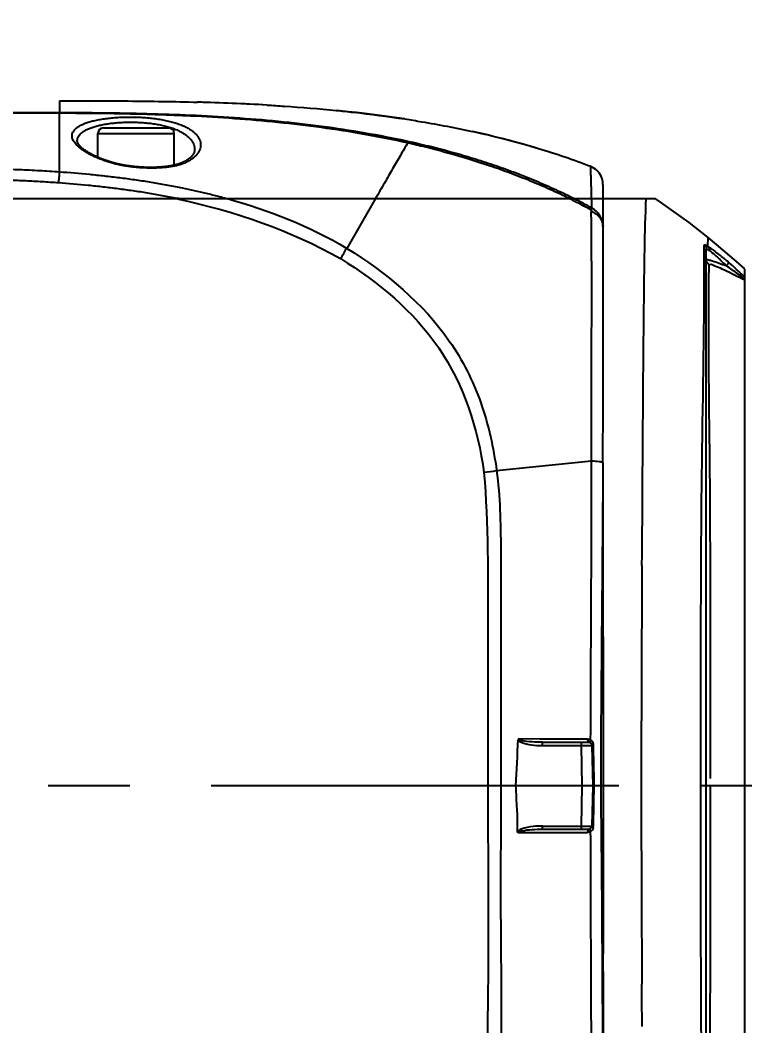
# Model space of a CAD drawing. Header units: millimetres. Extents: x 5828 to 6704, y 123 to 421.
# Drawn here: x 6536.97 to 6540.303, y 213.238 to 217.863 of the extents above; entities that cross this region are included whole.
import ezdxf

# ---------------------------------------------------------------- set-up
doc = ezdxf.new("R2010")
doc.units = ezdxf.units.MM
doc.linetypes.add('CENTER', pattern=[0.6, 0.375, -0.075, 0.075, -0.075])
for name, color, linetype in [('中心线', 7, 'Continuous'), ('外形图', 7, 'Continuous'), ('尺寸标注', 7, 'Continuous'), ('运动范围', 7, 'Continuous')]:
    doc.layers.add(name, color=color, linetype=linetype)
doc.styles.add('微软雅黑', font='msyh.ttc', dxfattribs={"height": 1.5})
doc.dimstyles.new('尺寸标注_1_20比例', dxfattribs={"dimtxt": 1.5, "dimasz": 1.25, "dimexe": 0.5, "dimexo": 0.4, "dimgap": 0.5, "dimtad": 1, "dimdec": 1, "dimlfac": 20, "dimdsep": 46, "dimtxsty": '微软雅黑', "dimcen": 0.09, "dimadec": 0, "dimazin": 0, "dimtp": 0.01, "dimtm": 0.01, "dimtfac": 1, "dimtdec": 1, "dimtofl": 0, "dimtmove": 0, "dimatfit": 3, "dimfxl": 1, "dimtolj": 1, "dimarcsym": 0})

# ---------------------------------------------------------------- blocks, each defined once
blk = doc.blocks.new('*D1145')
at = {"layer": 'Defpoints', "color": 0}
for p in [(6564.9775, 227.1499), (6618.6004, 224.7716), (6488.2514, 214.3423), (6559.4529, 214.3423), (6635.7237, 214.3423)]:
    blk.add_point(p, dxfattribs=at)
at = {"layer": '尺寸标注', "color": 0, "lineweight": -2}
blk.add_arc((6559.4529, 214.3423), 13.9483, 15.13637, 174.86363, dxfattribs=at)
at = {"layer": '尺寸标注', "color": 0}
for points in [[(6572.7139, 217.9391), (6573.1206, 218.0298), (6573.1893, 216.7644)], [(6545.3524, 215.6004), (6545.7687, 215.5817), (6545.5045, 214.3423)]]:
    blk.add_solid(points, dxfattribs=at)
at = {"layer": '尺寸标注', "color": 0, "insert": (6557.2583, 229.4032), "char_height": 1.5, "attachment_point": 5, "rotation": 8.2904, "style": '微软雅黑'}
blk.add_mtext('\\A1;{\\fAlibaba PuHuiTi 3.0 55 Regular|b0|i0|c134|p18;-\\A1;170%%d}', dxfattribs=at)
blk = doc.blocks.new('*D1146')
at = {"layer": 'Defpoints', "color": 0}
for p in [(6488.2514, 214.3423), (6559.4529, 214.3423), (6635.7237, 214.3423), (6618.6004, 203.913), (6564.9841, 201.5194)]:
    blk.add_point(p, dxfattribs=at)
at = {"layer": '尺寸标注', "color": 0, "lineweight": -2}
blk.add_arc((6559.4529, 214.3423), 13.965, 185.13022, 344.86978, dxfattribs=at)
at = {"layer": '尺寸标注', "color": 0}
for points in [[(6545.7519, 213.1029), (6545.3356, 213.0842), (6545.4878, 214.3423)], [(6573.1371, 210.6519), (6572.7305, 210.7426), (6573.2057, 211.9173)]]:
    blk.add_solid(points, dxfattribs=at)
at = {"layer": '尺寸标注', "color": 0, "insert": (6555.4094, 202.3101), "char_height": 1.5, "attachment_point": 5, "rotation": 341.4248, "style": '微软雅黑'}
blk.add_mtext('\\A1;{\\fAlibaba PuHuiTi 3.0 55 Regular|b0|i0|c134|p18;+\\A1;170%%d}', dxfattribs=at)

msp = doc.modelspace()

# ---------------------------------------------------------------- linework, layer by layer
at = {"layer": '中心线', "linetype": 'CENTER', "ltscale": 5}
msp.add_line((6635.7237, 214.3423), (6488.2514, 214.3423), dxfattribs=at)
at = {"layer": '外形图', "linetype": 'ByBlock'}
for p, q in [((6537.1504, 217.4923), (6537.1503, 217.4366)), ((6537.1504, 217.4347), (6537.1503, 217.4366)), ((6537.1504, 217.1658), (6537.1504, 217.4347)), ((6538.6239, 217.4248), (6538.5887, 217.4293)), ((6538.6584, 217.4201), (6538.6239, 217.4248)), ((6538.6922, 217.4153), (6538.6584, 217.4201)), ((6538.7255, 217.4104), (6538.6922, 217.4153)), ((6538.7386, 217.4085), (6538.7255, 217.4104)), ((6537.3279, 217.2319), (6537.3279, 217.3423)), ((6537.3279, 217.3423), (6537.6779, 217.3423)), ((6537.3529, 217.3673), (6537.6529, 217.3673)), ((6537.6779, 217.1957), (6537.6779, 217.3423)), ((6539.3537, 217.2716), (6539.3431, 217.2748)), ((6539.6504, 216.0059), (6539.6504, 217.1072)), ((6525.2438, 217.0423), (6539.8901, 217.0423)), ((6537.6902, 217.0423), (6537.6994, 217.0403)), ((6538.6039, 217.0422), (6538.4719, 216.8136)), ((6539.5163, 217.0423), (6539.5163, 217.0423)), ((6539.599, 216.9991), (6539.5981, 216.997)), ((6540.1329, 216.8229), (6540.1335, 216.863)), ((6540.1727, 216.8308), (6540.1335, 216.863)), ((6540.1162, 216.813), (6540.1161, 216.8289)), ((6540.1162, 216.7161), (6540.1162, 216.813)), ((6540.1254, 211.8749), (6540.1254, 216.8096)), ((6540.2647, 216.7524), (6540.1727, 216.8308)), ((6540.2157, 216.7593), (6540.2256, 216.7509)), ((6540.2256, 216.7509), (6540.2324, 216.7452)), ((6540.3029, 216.7189), (6540.2647, 216.7524)), ((6540.1161, 216.6764), (6540.1162, 216.7161)), ((6540.1378, 216.664), (6540.1389, 216.7386)), ((6540.3029, 211.9674), (6540.3029, 216.7178)), ((6539.8378, 216.4499), (6539.8385, 216.5127)), ((6539.8385, 216.5127), (6539.8386, 216.5232)), ((6539.8386, 216.5232), (6539.8388, 216.5416)), ((6539.8371, 216.3731), (6539.8378, 216.4499)), ((6539.8366, 216.3147), (6539.8371, 216.3731)), ((6539.8362, 216.2718), (6539.8363, 216.2876)), ((6539.8363, 216.2876), (6539.8364, 216.2937)), ((6539.8364, 216.2937), (6539.8366, 216.3147)), ((6539.8357, 216.2173), (6539.8362, 216.2718)), ((6539.8349, 216.1186), (6539.8355, 216.1976)), ((6539.8355, 216.1976), (6539.8357, 216.2173)), ((6539.8345, 216.0661), (6539.8349, 216.1186)), ((6539.8338, 215.9859), (6539.8345, 216.0661)), ((6539.8331, 215.8836), (6539.8337, 215.9657)), ((6539.8337, 215.973), (6539.8338, 215.9859)), ((6539.8337, 215.9657), (6539.8337, 215.973)), ((6539.8322, 215.7586), (6539.8329, 215.8637)), ((6539.8329, 215.8637), (6539.8331, 215.8836)), ((6539.1611, 215.7916), (6539.5976, 215.8368)), ((6539.6498, 215.827), (6539.6504, 214.2299)), ((6539.8314, 215.6532), (6539.8322, 215.7586)), ((6539.8313, 215.6302), (6539.8314, 215.6532)), ((6539.8301, 215.4433), (6539.8313, 215.6302)), ((6539.8297, 215.3558), (6539.8299, 215.4077)), ((6539.8299, 215.4077), (6539.83, 215.4248)), ((6539.83, 215.4248), (6539.8301, 215.4433)), ((6539.827, 214.6005), (6539.8271, 214.6404)), ((6539.3595, 214.5571), (6539.2598, 214.5572)), ((6539.2772, 214.5497), (6539.274, 214.5423)), ((6539.4656, 214.557), (6539.3595, 214.5571)), ((6539.3714, 214.5276), (6539.3714, 214.5423)), ((6539.3714, 214.5276), (6539.5496, 214.5276)), ((6539.3719, 214.5423), (6539.5846, 214.5423)), ((6539.5498, 214.5569), (6539.4656, 214.557)), ((6539.5496, 214.5423), (6539.5496, 214.5276)), ((6539.5496, 214.5276), (6539.5529, 214.3423)), ((6539.5794, 214.5569), (6539.5498, 214.5569)), ((6539.5794, 214.5569), (6539.5868, 214.556)), ((6539.5868, 214.556), (6539.5936, 214.5533)), ((6539.5907, 214.5428), (6539.5917, 214.5405)), ((6539.5944, 214.5276), (6539.598, 214.5276)), ((6539.5996, 214.5276), (6539.6029, 214.3423)), ((6539.6085, 214.4281), (6539.607, 214.5275)), ((6540.1448, 214.375), (6540.1446, 214.4474)), ((6539.6092, 214.3834), (6539.6085, 214.4281)), ((6539.6098, 214.3422), (6539.6092, 214.3834)), ((6539.5529, 214.3423), (6539.5496, 214.157)), ((6539.6029, 214.3423), (6539.5996, 214.157)), ((6539.6086, 214.2587), (6539.6098, 214.3422)), ((6539.607, 214.1571), (6539.6086, 214.2587)), ((6539.6504, 214.2299), (6539.6507, 213.5712)), ((6539.3714, 214.1423), (6539.3714, 214.157)), ((6539.3714, 214.157), (6539.5496, 214.157)), ((6539.5496, 214.157), (6539.5496, 214.1423)), ((6539.5947, 214.1569), (6539.5981, 214.157)), ((6539.2598, 214.1274), (6539.3711, 214.1275)), ((6539.2772, 214.1349), (6539.274, 214.1423)), ((6539.3711, 214.1423), (6539.5846, 214.1423)), ((6539.3711, 214.1275), (6539.4796, 214.1276)), ((6539.4796, 214.1276), (6539.5498, 214.1277)), ((6539.5498, 214.1277), (6539.5794, 214.1277)), ((6539.5865, 214.1285), (6539.5794, 214.1277)), ((6539.5936, 214.1313), (6539.5865, 214.1285)), ((6539.5907, 214.1418), (6539.5918, 214.1441)), ((6539.8271, 214.0441), (6539.827, 214.0841)), ((6539.8297, 213.3288), (6539.8291, 213.4304)), ((6539.8299, 213.2767), (6539.8297, 213.3288)), ((6539.83, 213.2598), (6539.8299, 213.2767)), ((6539.8301, 213.2414), (6539.83, 213.2598)), ((6539.8302, 213.2344), (6539.8301, 213.2414))]:
    msp.add_line(p, q, dxfattribs=at)
for points in [[(6538.1052, 217.4725), (6538.0597, 217.475), (6538.013, 217.4773), (6537.965, 217.4795), (6537.9157, 217.4815), (6537.8649, 217.4834), (6537.8123, 217.485), (6537.7859, 217.4858)], [(6538.5887, 217.4293), (6538.5528, 217.4337), (6538.5162, 217.438), (6538.4787, 217.4421), (6538.4404, 217.4461), (6538.4233, 217.4478)], [(6539.0851, 217.3428), (6539.0575, 217.349), (6539.0492, 217.3509)], [(6539.3431, 217.2748), (6539.3186, 217.2821), (6539.2939, 217.2892), (6539.2689, 217.2963), (6539.2436, 217.3032), (6539.218, 217.3101), (6539.192, 217.3168), (6539.1658, 217.3235), (6539.1392, 217.33), (6539.1123, 217.3365), (6539.0851, 217.3428)], [(6537.4032, 217.2057), (6537.4, 217.2066), (6537.3967, 217.2075), (6537.3935, 217.2084), (6537.3903, 217.2094), (6537.3871, 217.2104), (6537.3839, 217.2113), (6537.3807, 217.2123), (6537.3775, 217.2133), (6537.3744, 217.2143), (6537.3713, 217.2154), (6537.3682, 217.2164), (6537.3651, 217.2175), (6537.362, 217.2185), (6537.359, 217.2196), (6537.356, 217.2207), (6537.353, 217.2218), (6537.35, 217.2229), (6537.347, 217.224), (6537.3441, 217.2252), (6537.3412, 217.2263), (6537.3383, 217.2275), (6537.3355, 217.2286), (6537.3327, 217.2298), (6537.3299, 217.231), (6537.3271, 217.2322), (6537.3244, 217.2334), (6537.3217, 217.2346), (6537.3191, 217.2358), (6537.3164, 217.237), (6537.3138, 217.2382), (6537.3113, 217.2395), (6537.3087, 217.2407), (6537.3062, 217.2419), (6537.3038, 217.2432), (6537.3013, 217.2444), (6537.299, 217.2457), (6537.2966, 217.2469), (6537.2943, 217.2482), (6537.292, 217.2495), (6537.2898, 217.2507), (6537.2876, 217.252), (6537.2855, 217.2532), (6537.2834, 217.2545), (6537.2813, 217.2558), (6537.2793, 217.257), (6537.2773, 217.2583), (6537.2754, 217.2595), (6537.2735, 217.2608), (6537.2716, 217.262), (6537.2698, 217.2633), (6537.268, 217.2645), (6537.2663, 217.2658), (6537.2646, 217.267), (6537.263, 217.2682), (6537.2614, 217.2694), (6537.2599, 217.2706), (6537.2584, 217.2718), (6537.257, 217.273), (6537.2556, 217.2742), (6537.2542, 217.2754), (6537.2529, 217.2765), (6537.2516, 217.2777), (6537.2504, 217.2788), (6537.2493, 217.2799), (6537.2481, 217.2811), (6537.247, 217.2822), (6537.246, 217.2832), (6537.245, 217.2843), (6537.2441, 217.2854), (6537.2432, 217.2864), (6537.2423, 217.2874), (6537.2415, 217.2884), (6537.2407, 217.2894), (6537.24, 217.2904), (6537.2393, 217.2914), (6537.2386, 217.2923), (6537.238, 217.2932), (6537.2374, 217.2941), (6537.2369, 217.295), (6537.2364, 217.2959), (6537.2359, 217.2967), (6537.2355, 217.2976), (6537.235, 217.2984), (6537.2347, 217.2992), (6537.2343, 217.2999), (6537.234, 217.3007), (6537.2338, 217.3015), (6537.2335, 217.3022), (6537.2333, 217.3029), (6537.2331, 217.3036), (6537.233, 217.3043), (6537.2329, 217.305), (6537.2328, 217.3057), (6537.2327, 217.3064), (6537.2327, 217.307)], [(6537.7723, 217.2669), (6537.7723, 217.2654), (6537.7722, 217.264), (6537.772, 217.2626), (6537.7718, 217.2613), (6537.7715, 217.2599), (6537.7712, 217.2586), (6537.7708, 217.2573), (6537.7704, 217.256), (6537.7699, 217.2548), (6537.7694, 217.2535), (6537.7689, 217.2523), (6537.7683, 217.2511), (6537.7677, 217.2499), (6537.767, 217.2487), (6537.7663, 217.2475), (6537.7656, 217.2463), (6537.7648, 217.2451), (6537.764, 217.2439), (6537.7631, 217.2427), (6537.7623, 217.2416), (6537.7613, 217.2404), (6537.7604, 217.2392), (6537.7594, 217.2381), (6537.7583, 217.2369), (6537.7573, 217.2358), (6537.7561, 217.2346), (6537.755, 217.2335), (6537.7538, 217.2323), (6537.7526, 217.2312), (6537.7513, 217.2301), (6537.75, 217.2289), (6537.7486, 217.2278), (6537.7472, 217.2267), (6537.7458, 217.2256), (6537.7444, 217.2245), (6537.7429, 217.2234), (6537.7413, 217.2224), (6537.7398, 217.2213), (6537.7382, 217.2202), (6537.7365, 217.2192), (6537.7349, 217.2181), (6537.7332, 217.2171), (6537.7314, 217.2161), (6537.7297, 217.2151), (6537.7279, 217.2141), (6537.726, 217.2131), (6537.7241, 217.2121), (6537.7222, 217.2112), (6537.7203, 217.2102), (6537.7183, 217.2093), (6537.7163, 217.2083), (6537.7143, 217.2074), (6537.7122, 217.2065), (6537.7101, 217.2056), (6537.708, 217.2048)], [(6537.708, 217.2048), (6537.7068, 217.2043), (6537.7054, 217.2038), (6537.704, 217.2032), (6537.7026, 217.2027), (6537.7011, 217.2022), (6537.6996, 217.2017), (6537.6979, 217.2011), (6537.6963, 217.2006), (6537.6946, 217.2001), (6537.6928, 217.1995), (6537.6909, 217.199), (6537.689, 217.1985), (6537.6871, 217.198), (6537.6851, 217.1974), (6537.6831, 217.1969), (6537.681, 217.1964), (6537.6788, 217.1959), (6537.6766, 217.1954), (6537.6743, 217.1949), (6537.672, 217.1944), (6537.6696, 217.194), (6537.6672, 217.1935), (6537.6646, 217.193), (6537.6621, 217.1926), (6537.6594, 217.1921), (6537.6568, 217.1917), (6537.6541, 217.1913), (6537.6513, 217.1909), (6537.6485, 217.1905), (6537.6456, 217.1901), (6537.6426, 217.1897), (6537.6396, 217.1893), (6537.6365, 217.189), (6537.6334, 217.1886), (6537.6302, 217.1883), (6537.627, 217.188), (6537.6237, 217.1877), (6537.6204, 217.1875), (6537.617, 217.1872), (6537.6136, 217.187), (6537.6101, 217.1868), (6537.6066, 217.1865), (6537.603, 217.1864), (6537.5994, 217.1862), (6537.5957, 217.186), (6537.5921, 217.1859), (6537.5884, 217.1858), (6537.5846, 217.1857), (6537.5809, 217.1856), (6537.5771, 217.1856), (6537.5733, 217.1856), (6537.5695, 217.1856), (6537.5656, 217.1856), (6537.5618, 217.1856), (6537.5579, 217.1857), (6537.5541, 217.1857), (6537.5502, 217.1858), (6537.5464, 217.1859), (6537.5425, 217.1861), (6537.5387, 217.1862), (6537.5349, 217.1864), (6537.5311, 217.1866), (6537.5273, 217.1868), (6537.5235, 217.187), (6537.5198, 217.1872), (6537.516, 217.1875), (6537.5123, 217.1878), (6537.5087, 217.1881), (6537.505, 217.1884), (6537.5014, 217.1887), (6537.4978, 217.1891), (6537.4943, 217.1894), (6537.4907, 217.1898), (6537.4873, 217.1902), (6537.4838, 217.1906), (6537.4804, 217.191), (6537.477, 217.1914), (6537.4737, 217.1918), (6537.4704, 217.1923), (6537.4671, 217.1927), (6537.4639, 217.1932), (6537.4607, 217.1937), (6537.4575, 217.1942), (6537.4544, 217.1947), (6537.4513, 217.1952), (6537.4483, 217.1957), (6537.4453, 217.1963), (6537.4423, 217.1968), (6537.4394, 217.1974), (6537.4366, 217.1979), (6537.4337, 217.1985), (6537.431, 217.1991), (6537.4282, 217.1996), (6537.4255, 217.2002), (6537.4228, 217.2008), (6537.4202, 217.2014), (6537.4176, 217.202), (6537.4151, 217.2026), (6537.4126, 217.2032), (6537.4102, 217.2039), (6537.4078, 217.2045), (6537.4055, 217.2051), (6537.4032, 217.2057)], [(6539.602, 217.1859), (6539.6006, 217.1866), (6539.5992, 217.1872), (6539.5979, 217.1879), (6539.5965, 217.1885), (6539.5951, 217.1891), (6539.5937, 217.1896)], [(6539.6491, 217.1223), (6539.6488, 217.1238), (6539.6485, 217.1253), (6539.6482, 217.1268), (6539.6478, 217.1283), (6539.6474, 217.1297), (6539.647, 217.1312), (6539.6466, 217.1327), (6539.6462, 217.1341), (6539.6457, 217.1356), (6539.6452, 217.137), (6539.6447, 217.1384), (6539.6441, 217.1398), (6539.6435, 217.1412), (6539.6429, 217.1426), (6539.6423, 217.144), (6539.6417, 217.1454), (6539.641, 217.1468), (6539.6403, 217.1481), (6539.6396, 217.1495), (6539.6388, 217.1508), (6539.6381, 217.1521), (6539.6373, 217.1534), (6539.6365, 217.1547), (6539.6357, 217.156), (6539.6348, 217.1572), (6539.6339, 217.1585), (6539.633, 217.1597), (6539.6321, 217.1609), (6539.6312, 217.1621), (6539.6302, 217.1633), (6539.6293, 217.1644), (6539.6283, 217.1656), (6539.6273, 217.1667), (6539.6262, 217.1678), (6539.6252, 217.1689), (6539.6241, 217.17), (6539.623, 217.1711), (6539.6219, 217.1721), (6539.6208, 217.1731), (6539.6196, 217.1741), (6539.6185, 217.1751), (6539.6173, 217.1761), (6539.6161, 217.177), (6539.6149, 217.1779), (6539.6136, 217.1788), (6539.6124, 217.1797), (6539.6112, 217.1806), (6539.6099, 217.1814), (6539.6086, 217.1822), (6539.6073, 217.183), (6539.606, 217.1838), (6539.6047, 217.1845), (6539.6033, 217.1852), (6539.602, 217.1859)], [(6539.6503, 217.1087), (6539.6503, 217.1102), (6539.6502, 217.1118), (6539.6501, 217.1133), (6539.65, 217.1148), (6539.6499, 217.1163), (6539.6497, 217.1178), (6539.6495, 217.1193), (6539.6493, 217.1208), (6539.6491, 217.1223)], [(6539.6504, 217.1072), (6539.6503, 217.1087), (6539.6503, 217.1102), (6539.6502, 217.1118), (6539.6501, 217.1133), (6539.65, 217.1148), (6539.6499, 217.1163), (6539.6497, 217.1178), (6539.6495, 217.1193), (6539.6493, 217.1208), (6539.6491, 217.1223)], [(6540.1335, 216.863), (6540.046, 216.9319), (6539.9149, 217.026), (6539.8901, 217.0423)], [(6539.5964, 216.9832), (6539.5991, 216.9831), (6539.5995, 216.9856), (6539.5948, 216.9904)], [(6539.2597, 214.5539), (6539.2604, 214.55), (6539.2672, 214.5459), (6539.2741, 214.5423)], [(6539.2772, 214.5497), (6539.2706, 214.5514), (6539.2645, 214.5536), (6539.2606, 214.5572)], [(6539.5936, 214.5533), (6539.5914, 214.5474), (6539.5907, 214.5428)], [(6539.2741, 214.1423), (6539.2676, 214.1391), (6539.2615, 214.1349), (6539.2601, 214.1311)], [(6539.2602, 214.1273), (6539.2651, 214.1312), (6539.2709, 214.1333), (6539.2772, 214.1349)], [(6539.5936, 214.1313), (6539.5914, 214.1372), (6539.5907, 214.1418)]]:
    msp.add_lwpolyline(points, dxfattribs=at)
for centre, radius, start, end in [((6537.4877, 206.5006), 10.9893, 86.77883, 88.44518), ((6537.3529, 217.3423), 0.025, 90, 180), ((6537.6529, 217.3423), 0.025, 0, 90), ((6538.1798, 213.3852), 4.0599, 73.1922, 77.6343), ((6538.3247, 213.87), 3.5539, 69.0797, 73.169), ((6539.5621, 217.1072), 0.0882, 0, 69.0441), ((6528.1915, 216.7956), 11.4093, 1.23911, 1.43434), ((6537.0116, 213.6783), 3.4337, 78.4364, 78.6015), ((6538.3624, 214.7593), 2.5489, 63.1859, 63.5967), ((6538.2904, 214.5941), 2.738, 63.4002, 63.7865), ((6538.3644, 214.7633), 2.5444, 62.7326, 63.1859), ((6538.3184, 214.6509), 2.6746, 62.3756, 63.3915), ((6538.3767, 214.7874), 2.5173, 61.0598, 62.7301), ((6538.3358, 214.6844), 2.6369, 61.3789, 62.3753), ((6519.627, 216.8775), 19.972, 0.3493, 0.47237), ((6531.1191, 221.199), 8.5613, 328.81964, 329.18688), ((6539.4846, 215.9067), 1.1229, 51.4307, 52.7579), ((6539.2163, 215.5692), 1.5541, 50.4442, 51.4527), ((6539.0255, 215.5255), 1.6972, 45.335, 46.1281), ((6539.031, 215.344), 1.8457, 50.0694, 50.4632), ((6539.2176, 215.5632), 1.5578, 47.9484, 49.3546), ((6539.6125, 215.1935), 1.6542, 68.5073, 68.942), ((6539.3314, 215.4205), 1.5839, 54.807, 55.9385), ((6539.2073, 215.2425), 1.8009, 52.6995, 54.8417), ((6539.2322, 215.5791), 1.5362, 47.5962, 47.9529), ((6539.3873, 215.7473), 1.3074, 45.8767, 47.6472), ((6539.6103, 215.4111), 1.4341, 61.3862, 61.762), ((6539.654, 215.4912), 1.3428, 61.1065, 61.3853), ((6539.6066, 215.9746), 0.9916, 45.4027, 45.8291), ((6539.3742, 215.4622), 1.525, 52.4855, 52.686), ((6503.7626, 216.0193), 35.8878, 359.69532, 0.01247), ((6537.6901, 226.4583), 10.7678, 277.53734, 277.85183), ((6733.2521, 214.2951), 193.4254, 179.685801, 179.897704), ((6531.5515, 214.8126), 7.7125, 356.50433, 358.0784), ((6539.5846, 214.5273), 0.015, 1, 90), ((6550.5008, 214.4526), 10.8607, 179.60493, 180.58512), ((6510.3657, 214.3551), 29.7792, 359.83033, 359.97542), ((6539.371, 213.7732), 0.3839, 89.9401, 96.2369), ((6539.5846, 214.1573), 0.015, 270, 359), ((6730.7802, 214.3827), 190.9535, 180.101587, 180.285725), ((6526.9602, 213.3191), 12.693, 358.75037, 1.13802)]:
    msp.add_arc(centre, radius, start, end, dxfattribs=at)
for points, knots in [([(6537.1504, 217.4923), (6537.2559, 217.4923), (6537.4678, 217.492), (6537.6797, 217.4887), (6537.7859, 217.4858)], [0, 0, 0, 0, 0.498304, 1, 1, 1, 1]), ([(6537.1504, 217.4347), (6536.9799, 217.4349), (6536.7243, 217.435), (6536.3835, 217.4351), (6536.1279, 217.4351), (6535.8722, 217.4352), (6535.5314, 217.4353), (6535.1054, 217.4356), (6534.5942, 217.4359), (6534.083, 217.4364), (6533.5718, 217.4369), (6532.8903, 217.4376), (6532.0385, 217.4388), (6531.0164, 217.4404), (6529.9945, 217.4423), (6529.3133, 217.4438), (6528.9727, 217.4446)], [0, 0, 0, 0, 0.062519, 0.093778, 0.125037, 0.156296, 0.187555, 0.250071, 0.312585, 0.375097, 0.437606, 0.500113, 0.625114, 0.750099, 0.875062, 1, 1, 1, 1]), ([(6537.1503, 217.4366), (6536.9801, 217.4367), (6536.6396, 217.4367), (6536.1289, 217.4368), (6535.6181, 217.437), (6535.1074, 217.4373), (6534.5967, 217.4377), (6533.9158, 217.4384), (6533.0648, 217.4394), (6532.0436, 217.441), (6530.6824, 217.4434), (6529.6616, 217.4457), (6528.9811, 217.4474)], [0, 0, 0, 0, 0.06252, 0.125039, 0.187557, 0.250074, 0.312589, 0.375101, 0.500117, 0.625119, 0.750102, 1, 1, 1, 1]), ([(6538.7528, 217.3051), (6538.6872, 217.3195), (6538.5554, 217.3451), (6538.3563, 217.3752), (6538.1561, 217.398), (6537.9554, 217.4144), (6537.7543, 217.4257), (6537.5531, 217.4325), (6537.3517, 217.436), (6537.2175, 217.4366), (6537.1503, 217.4366)], [0, 0, 0, 0, 0.124992, 0.249987, 0.374985, 0.499985, 0.624987, 0.749991, 0.874996, 1, 1, 1, 1]), ([(6538.1052, 217.4725), (6538.1318, 217.4709), (6538.2379, 217.4643), (6538.344, 217.4557), (6538.4233, 217.4478)], [0, 0, 0, 0, 0.250287, 1, 1, 1, 1]), ([(6538.4233, 217.4478), (6538.4497, 217.4452), (6538.5551, 217.4342), (6538.6601, 217.4205), (6538.7386, 217.4085)], [0, 0, 0, 0, 0.250482, 1, 1, 1, 1]), ([(6538.7516, 217.2981), (6538.6862, 217.3129), (6538.5545, 217.3391), (6538.3556, 217.37), (6538.1556, 217.3936), (6537.9551, 217.4108), (6537.7876, 217.4207), (6537.6535, 217.4264), (6537.5194, 217.4306), (6537.3517, 217.4338), (6537.2175, 217.4346), (6537.1504, 217.4347)], [0, 0, 0, 0, 0.124995, 0.249992, 0.374991, 0.499992, 0.624994, 0.687495, 0.749997, 0.874999, 1, 1, 1, 1]), ([(6537.2084, 217.3301), (6537.2084, 217.3318), (6537.2085, 217.3352), (6537.2095, 217.3402), (6537.2111, 217.3451), (6537.2142, 217.3516), (6537.2188, 217.3578), (6537.2244, 217.3635), (6537.2294, 217.3678), (6537.2351, 217.3719), (6537.2415, 217.3759), (6537.2485, 217.3798), (6537.2591, 217.3848), (6537.2738, 217.3907), (6537.2934, 217.3968), (6537.3152, 217.4022), (6537.339, 217.4069), (6537.3646, 217.4107), (6537.3917, 217.4138), (6537.42, 217.4159), (6537.4492, 217.4172), (6537.479, 217.4176), (6537.5091, 217.417), (6537.5391, 217.4155), (6537.5686, 217.413), (6537.5974, 217.4095), (6537.625, 217.405), (6537.6513, 217.3995), (6537.676, 217.393), (6537.6988, 217.3857), (6537.7196, 217.3774), (6537.7382, 217.3684), (6537.7545, 217.3586), (6537.7684, 217.3482), (6537.7799, 217.3372), (6537.7889, 217.3257), (6537.7953, 217.3138), (6537.7985, 217.3035), (6537.7998, 217.2953), (6537.8, 217.2912), (6537.7999, 217.2892)], [0, 0, 0, 0, 0.007506, 0.014997, 0.022601, 0.030439, 0.047233, 0.056404, 0.066184, 0.076625, 0.087763, 0.099626, 0.112233, 0.13971, 0.170202, 0.203568, 0.239618, 0.2781, 0.31867, 0.360949, 0.404521, 0.448931, 0.493713, 0.538395, 0.582514, 0.625628, 0.667335, 0.707279, 0.745165, 0.780766, 0.813925, 0.844566, 0.872689, 0.898385, 0.921824, 0.943277, 0.963117, 0.981828, 0.990947, 1, 1, 1, 1]), ([(6537.2327, 217.307), (6537.2326, 217.3087), (6537.2328, 217.312), (6537.2336, 217.317), (6537.2351, 217.3218), (6537.238, 217.3283), (6537.2433, 217.3361), (6537.2521, 217.3448), (6537.2632, 217.3528), (6537.2767, 217.3603), (6537.2925, 217.3671), (6537.3104, 217.3732), (6537.3303, 217.3786), (6537.3521, 217.3832), (6537.3755, 217.3871), (6537.4003, 217.3901), (6537.4262, 217.3923), (6537.453, 217.3936), (6537.4803, 217.394), (6537.5078, 217.3935), (6537.5353, 217.3919), (6537.5624, 217.3895), (6537.5887, 217.386), (6537.614, 217.3815), (6537.6381, 217.376), (6537.6606, 217.3696), (6537.6814, 217.3623), (6537.7003, 217.3541), (6537.7172, 217.3451), (6537.7319, 217.3354), (6537.7445, 217.3251), (6537.7547, 217.3142), (6537.7627, 217.3028), (6537.7684, 217.291), (6537.7718, 217.279), (6537.7724, 217.2709), (6537.7723, 217.2669)], [0, 0, 0, 0, 0.008009, 0.015988, 0.024052, 0.032314, 0.049824, 0.069249, 0.091088, 0.115647, 0.143066, 0.173357, 0.20643, 0.242108, 0.280139, 0.320211, 0.36196, 0.404979, 0.448832, 0.493062, 0.537207, 0.58081, 0.623437, 0.664689, 0.704219, 0.741739, 0.777037, 0.809977, 0.840507, 0.868659, 0.894546, 0.918371, 0.94042, 0.961068, 0.98076, 1, 1, 1, 1]), ([(6538.7386, 217.4085), (6538.7647, 217.4045), (6538.8686, 217.3878), (6538.9721, 217.3679), (6539.0492, 217.3509)], [0, 0, 0, 0, 0.250508, 1, 1, 1, 1]), ([(6537.3986, 217.204), (6537.3848, 217.2078), (6537.3647, 217.2141), (6537.3388, 217.2236), (6537.3208, 217.2309), (6537.3039, 217.2386), (6537.2883, 217.2465), (6537.2738, 217.2546), (6537.2607, 217.2629), (6537.2489, 217.2713), (6537.2385, 217.2798), (6537.2296, 217.2882), (6537.2222, 217.2967), (6537.2163, 217.3051), (6537.2119, 217.3135), (6537.2092, 217.3218), (6537.2085, 217.3274), (6537.2084, 217.3301)], [0, 0, 0, 0, 0.179685, 0.264861, 0.346485, 0.424282, 0.498021, 0.567506, 0.632583, 0.693152, 0.749169, 0.800655, 0.847738, 0.890666, 0.929868, 0.966005, 1, 1, 1, 1]), ([(6538.7516, 217.2981), (6538.7462, 217.2888), (6538.7351, 217.2697), (6538.7182, 217.2405), (6538.7007, 217.2101), (6538.6826, 217.1786), (6538.6639, 217.146), (6538.6446, 217.1123), (6538.6245, 217.0776), (6538.6109, 217.0542), (6538.6039, 217.0423)], [0, 0, 0, 0, 0.109971, 0.22429, 0.342927, 0.465874, 0.5931, 0.724562, 0.860221, 1, 1, 1, 1]), ([(6539.4956, 217.0423), (6539.4662, 217.0569), (6539.4067, 217.085), (6539.3161, 217.1238), (6539.2243, 217.1596), (6539.1004, 217.2035), (6538.9747, 217.2421), (6538.8476, 217.2757), (6538.7837, 217.2909), (6538.7516, 217.2981)], [0, 0, 0, 0, 0.125, 0.249999, 0.374998, 0.5, 0.749986, 0.874993, 1, 1, 1, 1]), ([(6538.7517, 217.2981), (6538.7518, 217.299), (6538.7521, 217.3004), (6538.7524, 217.3024), (6538.7526, 217.3039), (6538.7528, 217.3048), (6538.7528, 217.3051)], [0, 0, 0, 0, 0.351033, 0.635867, 0.852638, 1, 1, 1, 1]), ([(6539.4998, 217.0505), (6539.4702, 217.0651), (6539.4105, 217.0931), (6539.3196, 217.1321), (6539.2274, 217.168), (6539.1342, 217.2009), (6539.04, 217.231), (6538.945, 217.2584), (6538.8492, 217.2832), (6538.785, 217.2981), (6538.7528, 217.3051)], [0, 0, 0, 0, 0.125, 0.250001, 0.375003, 0.500004, 0.625005, 0.750004, 0.875002, 1, 1, 1, 1]), ([(6537.7999, 217.2892), (6537.7999, 217.2852), (6537.799, 217.277), (6537.7951, 217.265), (6537.7887, 217.2532), (6537.7798, 217.2419), (6537.7684, 217.2311), (6537.7547, 217.2209), (6537.7385, 217.2116), (6537.7267, 217.2062), (6537.7205, 217.2037)], [0, 0, 0, 0, 0.097576, 0.198534, 0.305685, 0.421378, 0.547468, 0.685352, 0.836016, 1, 1, 1, 1]), ([(6537.3986, 217.204), (6537.399, 217.2044), (6537.3997, 217.205), (6537.401, 217.2056), (6537.4021, 217.2059), (6537.4029, 217.2058), (6537.4032, 217.2057)], [0, 0, 0, 0, 0.304159, 0.565763, 0.792874, 1, 1, 1, 1]), ([(6537.7205, 217.2037), (6537.7155, 217.2016), (6537.7049, 217.198), (6537.6881, 217.1935), (6537.6701, 217.1899), (6537.6512, 217.1871), (6537.6315, 217.185), (6537.6112, 217.1835), (6537.5905, 217.1827), (6537.5693, 217.1826), (6537.5478, 217.183), (6537.5262, 217.184), (6537.5045, 217.1856), (6537.4827, 217.1879), (6537.4611, 217.1909), (6537.4398, 217.1945), (6537.4189, 217.1988), (6537.4053, 217.2022), (6537.3986, 217.204)], [0, 0, 0, 0, 0.049742, 0.103098, 0.159451, 0.218275, 0.279132, 0.341656, 0.405544, 0.470536, 0.536408, 0.60294, 0.669907, 0.737051, 0.804061, 0.870558, 0.936067, 1, 1, 1, 1]), ([(6537.7205, 217.2037), (6537.7195, 217.2042), (6537.7174, 217.2051), (6537.7141, 217.2057), (6537.7109, 217.2057), (6537.7089, 217.2052), (6537.708, 217.2048)], [0, 0, 0, 0, 0.269686, 0.523604, 0.765205, 1, 1, 1, 1]), ([(6531.2984, 217.1829), (6531.5422, 217.1829), (6532.0297, 217.1828), (6532.7611, 217.1828), (6533.3706, 217.1828), (6533.8583, 217.1827), (6534.2241, 217.1827), (6534.5899, 217.1827), (6534.8947, 217.1827), (6535.1386, 217.1826), (6535.3215, 217.1826), (6535.5044, 217.1826), (6535.6568, 217.1826), (6535.7788, 217.1826), (6535.8703, 217.1826), (6535.9617, 217.1826), (6536.0532, 217.1826), (6536.1446, 217.1826), (6536.2361, 217.1825), (6536.3276, 217.1825), (6536.419, 217.1826), (6536.5105, 217.1827), (6536.6019, 217.1826), (6536.6934, 217.1822), (6536.7849, 217.1812), (6536.8763, 217.1793), (6536.9525, 217.1768), (6537.0134, 217.1741), (6537.0743, 217.1709), (6537.1199, 217.168), (6537.1504, 217.1658)], [0, 0, 0, 0, 0.124953, 0.249926, 0.374914, 0.437413, 0.499915, 0.56242, 0.624927, 0.656181, 0.687435, 0.718691, 0.749946, 0.765574, 0.781202, 0.79683, 0.812458, 0.828086, 0.843715, 0.859343, 0.874972, 0.8906, 0.906228, 0.921857, 0.937486, 0.953114, 0.968743, 0.976557, 0.984372, 1, 1, 1, 1]), ([(6537.1504, 217.1658), (6537.1501, 217.1629), (6537.1495, 217.1561), (6537.1485, 217.1445), (6537.1474, 217.1308), (6537.1467, 217.1209), (6537.1463, 217.1158)], [0, 0, 0, 0, 0.17463, 0.411061, 0.692753, 1, 1, 1, 1]), ([(6537.1504, 217.1658), (6537.1965, 217.1625), (6537.2656, 217.1567), (6537.3576, 217.1472), (6537.4265, 217.1391), (6537.4952, 217.1299), (6537.5638, 217.1196), (6537.6322, 217.108), (6537.6776, 217.0993), (6537.7003, 217.0948)], [0, 0, 0, 0, 0.250007, 0.375012, 0.500014, 0.625015, 0.750013, 0.875008, 1, 1, 1, 1]), ([(6539.5972, 217.0812), (6539.597, 217.0897), (6539.5966, 217.102), (6539.5962, 217.1179), (6539.5959, 217.1285), (6539.5956, 217.1383), (6539.5953, 217.1472), (6539.595, 217.1552), (6539.5948, 217.1624), (6539.5945, 217.1687), (6539.5943, 217.1735), (6539.5942, 217.1768), (6539.5941, 217.179), (6539.594, 217.181), (6539.594, 217.1828), (6539.5939, 217.1844), (6539.5939, 217.1858), (6539.5938, 217.1869), (6539.5938, 217.1877), (6539.5937, 217.1883), (6539.5937, 217.1886), (6539.5937, 217.1889), (6539.5937, 217.1892), (6539.5937, 217.1893), (6539.5937, 217.1894), (6539.5937, 217.1895), (6539.5937, 217.1895), (6539.5937, 217.1896), (6539.5937, 217.1896), (6539.5937, 217.1896), (6539.5937, 217.1896)], [0, 0, 0, 0, 0.235723, 0.341608, 0.439525, 0.52949, 0.611518, 0.685629, 0.751843, 0.810182, 0.860669, 0.882975, 0.903327, 0.921727, 0.938179, 0.952685, 0.965248, 0.975871, 0.984557, 0.988175, 0.99131, 0.993962, 0.996132, 0.99782, 0.998484, 0.999028, 0.999451, 0.999754, 0.999937, 1, 1, 1, 1]), ([(6527.4759, 217.1331), (6527.6771, 217.133), (6528.0795, 217.1329), (6528.6833, 217.1328), (6529.2872, 217.1328), (6529.8913, 217.1328), (6530.4955, 217.1327), (6531.0999, 217.1327), (6531.7043, 217.1327), (6532.3088, 217.1327), (6532.9134, 217.1327), (6533.518, 217.1327), (6534.0219, 217.1327), (6534.4251, 217.1327), (6534.7275, 217.1327), (6534.9794, 217.1327), (6535.181, 217.1326), (6535.3322, 217.1326), (6535.4834, 217.1326), (6535.6346, 217.1327), (6535.7606, 217.1327), (6535.8614, 217.1326), (6535.9622, 217.1326), (6536.063, 217.1325), (6536.1638, 217.1325), (6536.2647, 217.1326), (6536.3907, 217.1328), (6536.5167, 217.1329), (6536.6175, 217.1327), (6536.6931, 217.1323), (6536.7687, 217.1315), (6536.8443, 217.1302), (6536.9198, 217.1281), (6536.9828, 217.1257), (6537.0331, 217.1232), (6537.0835, 217.1203), (6537.1212, 217.1177), (6537.1463, 217.1158)], [0, 0, 0, 0, 0.062413, 0.124846, 0.187296, 0.249762, 0.312241, 0.374731, 0.437232, 0.499741, 0.562258, 0.624781, 0.687309, 0.718575, 0.749841, 0.781109, 0.796743, 0.812377, 0.828012, 0.843647, 0.859281, 0.867099, 0.874916, 0.890552, 0.898369, 0.906187, 0.921822, 0.937458, 0.945276, 0.953093, 0.960911, 0.968729, 0.976547, 0.984365, 0.988273, 0.992182, 1, 1, 1, 1]), ([(6537.1463, 217.1158), (6537.1919, 217.1126), (6537.2603, 217.1068), (6537.3513, 217.0972), (6537.4194, 217.0889), (6537.4874, 217.0796), (6537.5552, 217.0691), (6537.6228, 217.0574), (6537.6678, 217.0488), (6537.6902, 217.0443)], [0, 0, 0, 0, 0.250002, 0.375004, 0.500006, 0.625006, 0.750005, 0.875004, 1, 1, 1, 1]), ([(6537.7003, 217.0948), (6537.7189, 217.091), (6537.756, 217.0832), (6537.8115, 217.0706), (6537.8668, 217.0571), (6537.9035, 217.0474), (6537.9218, 217.0423)], [0, 0, 0, 0, 0.25001, 0.500012, 0.750012, 1, 1, 1, 1]), ([(6539.8388, 216.5416), (6539.8397, 216.6311), (6539.8409, 216.7981), (6539.8456, 216.9649), (6539.8493, 217.0423)], [0, 0, 0, 0, 0.536146, 1, 1, 1, 1]), ([(6539.5981, 216.997), (6539.5977, 216.9961), (6539.5966, 216.9938), (6539.5955, 216.9916), (6539.5948, 216.9904)], [0, 0, 0, 0, 0.436471, 1, 1, 1, 1]), ([(6539.5976, 215.8368), (6539.5971, 215.9485), (6539.5973, 216.3306), (6539.5999, 216.7128), (6539.5964, 216.9832)], [0, 0, 0, 0, 0.292252, 1, 1, 1, 1]), ([(6539.5964, 216.9831), (6539.6042, 216.9803), (6539.6314, 216.9673), (6539.6504, 216.9364), (6539.6504, 216.9145)], [0, 0, 0, 0, 0.274169, 1, 1, 1, 1]), ([(6538.4719, 216.8136), (6538.6524, 216.7027), (6538.9075, 216.4912), (6539.1019, 216.1072), (6539.1467, 215.8971), (6539.1611, 215.7916)], [0, 0, 0, 0, 0.498687, 0.749223, 1, 1, 1, 1]), ([(6540.1161, 216.8289), (6540.1161, 216.8304), (6540.1261, 216.8287), (6540.1289, 216.8254), (6540.1329, 216.8229)], [0, 0, 0, 0, 0.234877, 1, 1, 1, 1]), ([(6540.1161, 216.8289), (6540.118, 216.8274), (6540.1213, 216.8237), (6540.1234, 216.8192), (6540.1242, 216.8169)], [0, 0, 0, 0, 0.494625, 1, 1, 1, 1]), ([(6540.1242, 216.8169), (6540.1246, 216.8157), (6540.1251, 216.8133), (6540.1254, 216.8109), (6540.1254, 216.8096)], [0, 0, 0, 0, 0.505424, 1, 1, 1, 1]), ([(6540.1254, 216.8096), (6540.1254, 216.8103), (6540.1284, 216.8118), (6540.1303, 216.8098), (6540.1318, 216.809)], [0, 0, 0, 0, 0.282974, 1, 1, 1, 1]), ([(6540.1318, 216.809), (6540.133, 216.8083), (6540.1356, 216.8067), (6540.1382, 216.8049), (6540.1395, 216.8039)], [0, 0, 0, 0, 0.448097, 1, 1, 1, 1]), ([(6540.1329, 216.8229), (6540.135, 216.8215), (6540.1396, 216.8185), (6540.1441, 216.8154), (6540.1465, 216.8137)], [0, 0, 0, 0, 0.46596, 1, 1, 1, 1]), ([(6540.133, 216.8228), (6540.1347, 216.8212), (6540.1375, 216.8172), (6540.139, 216.8126), (6540.1394, 216.8102)], [0, 0, 0, 0, 0.485719, 1, 1, 1, 1]), ([(6540.1394, 216.8102), (6540.1395, 216.8091), (6540.1397, 216.8071), (6540.1397, 216.805), (6540.1395, 216.8039)], [0, 0, 0, 0, 0.500756, 1, 1, 1, 1]), ([(6538.4436, 216.7666), (6538.6162, 216.6589), (6538.9431, 216.3905), (6539.0758, 215.9846), (6539.1026, 215.7835)], [0, 0, 0, 0, 0.500604, 1, 1, 1, 1]), ([(6540.1254, 216.7607), (6540.1254, 216.7626), (6540.1375, 216.761), (6540.1587, 216.7547), (6540.1874, 216.7447), (6540.2069, 216.7372)], [0, 0, 0, 0, 0.068662, 0.270415, 1, 1, 1, 1]), ([(6540.1389, 216.7386), (6540.1389, 216.7393), (6540.1493, 216.7437), (6540.1565, 216.7365), (6540.1641, 216.7337)], [0, 0, 0, 0, 0.080298, 1, 1, 1, 1]), ([(6540.2256, 216.7509), (6540.2264, 216.7498), (6540.2268, 216.7458), (6540.2249, 216.7424), (6540.2235, 216.7405)], [0, 0, 0, 0, 0.353544, 1, 1, 1, 1]), ([(6540.2235, 216.7405), (6540.2228, 216.7396), (6540.2214, 216.7378), (6540.2197, 216.7362), (6540.2188, 216.7353)], [0, 0, 0, 0, 0.457267, 1, 1, 1, 1]), ([(6540.1004, 214.446), (6540.1009, 214.8669), (6540.0989, 215.6104), (6540.1151, 216.3538), (6540.1161, 216.6764)], [0, 0, 0, 0, 0.566082, 1, 1, 1, 1]), ([(6540.1446, 214.4474), (6540.1432, 214.8905), (6540.1481, 215.6294), (6540.1337, 216.3683), (6540.1378, 216.664)], [0, 0, 0, 0, 0.599728, 1, 1, 1, 1]), ([(6539.5976, 215.837), (6539.6095, 215.8363), (6539.6259, 215.8336), (6539.646, 215.8327), (6539.6498, 215.8285)], [0, 0, 0, 0, 0.676498, 1, 1, 1, 1]), ([(6539.1026, 215.7835), (6539.1236, 215.5442), (6539.1186, 215.0627), (6539.1209, 214.5826), (6539.1209, 214.3423)], [0, 0, 0, 0, 0.499859, 1, 1, 1, 1]), ([(6539.1611, 215.7916), (6539.1768, 215.6718), (6539.1821, 215.4295), (6539.1788, 214.9466), (6539.1806, 214.584), (6539.1806, 214.3423)], [0, 0, 0, 0, 0.249948, 0.499915, 1, 1, 1, 1]), ([(6539.5496, 214.5276), (6539.5542, 214.5276), (6539.5691, 214.5276), (6539.5841, 214.5277), (6539.5944, 214.5276)], [0, 0, 0, 0, 0.305854, 1, 1, 1, 1]), ([(6539.5794, 214.5569), (6539.5794, 214.5546), (6539.58, 214.5504), (6539.5812, 214.5463), (6539.5821, 214.5446)], [0, 0, 0, 0, 0.542043, 1, 1, 1, 1]), ([(6539.5821, 214.5446), (6539.5825, 214.544), (6539.5831, 214.543), (6539.5842, 214.5423), (6539.5846, 214.5423)], [0, 0, 0, 0, 0.599778, 1, 1, 1, 1]), ([(6539.5993, 214.5484), (6539.5984, 214.5489), (6539.5965, 214.5498), (6539.5945, 214.5501), (6539.5934, 214.5501)], [0, 0, 0, 0, 0.47517, 1, 1, 1, 1]), ([(6539.598, 214.5276), (6539.5984, 214.5276), (6539.5988, 214.5274), (6539.5996, 214.5277), (6539.5996, 214.5276)], [0, 0, 0, 0, 0.745006, 1, 1, 1, 1]), ([(6539.1803, 214.3423), (6539.1803, 214.0995), (6539.1768, 213.6663), (6539.1858, 213.2326), (6539.1761, 213.0422)], [0, 0, 0, 0, 0.560166, 1, 1, 1, 1]), ([(6539.2601, 214.1311), (6539.2552, 214.1143), (6539.2595, 214.1996), (6539.2537, 214.2446), (6539.2518, 214.3071), (6539.2497, 214.3423)], [0, 0, 0, 0, 0.246998, 0.49991, 1, 1, 1, 1]), ([(6540.1158, 212.0594), (6540.1137, 212.3873), (6540.0994, 213.1187), (6540.1007, 213.8502), (6540.1004, 214.2537)], [0, 0, 0, 0, 0.448279, 1, 1, 1, 1]), ([(6540.1364, 212.1132), (6540.1354, 212.4323), (6540.1466, 213.1502), (6540.1436, 213.8681), (6540.1447, 214.2669)], [0, 0, 0, 0, 0.444552, 1, 1, 1, 1]), ([(6539.5496, 214.157), (6539.5542, 214.157), (6539.5692, 214.1569), (6539.5843, 214.1569), (6539.5947, 214.1569)], [0, 0, 0, 0, 0.307024, 1, 1, 1, 1]), ([(6539.5981, 214.157), (6539.5985, 214.157), (6539.5988, 214.1571), (6539.5996, 214.1569), (6539.5996, 214.157)], [0, 0, 0, 0, 0.745193, 1, 1, 1, 1]), ([(6539.6061, 214.1495), (6539.6061, 214.1505), (6539.6059, 214.1527), (6539.6052, 214.1547), (6539.6047, 214.1557)], [0, 0, 0, 0, 0.483626, 1, 1, 1, 1]), ([(6539.5803, 214.1347), (6539.58, 214.1336), (6539.5796, 214.1313), (6539.5794, 214.1289), (6539.5794, 214.1277)], [0, 0, 0, 0, 0.494048, 1, 1, 1, 1]), ([(6539.5846, 214.1423), (6539.5835, 214.1423), (6539.5815, 214.1392), (6539.5807, 214.1366), (6539.5803, 214.1347)], [0, 0, 0, 0, 0.36199, 1, 1, 1, 1])]:
    msp.add_open_spline(points, degree=3, knots=knots, dxfattribs=at)
for points in [[(6537.6994, 217.0403), (6537.9575, 216.9832), (6538.2138, 216.8971), (6538.4436, 216.7666)], [(6537.9219, 217.0423), (6538.1133, 216.9895), (6538.3015, 216.9156), (6538.4719, 216.8136)], [(6539.6502, 216.9145), (6539.6501, 216.9475), (6539.6287, 216.9849), (6539.5989, 216.999)], [(6540.1395, 216.8039), (6540.1488, 216.7971), (6540.1575, 216.7896), (6540.1661, 216.782)], [(6540.1465, 216.8137), (6540.1524, 216.8094), (6540.1583, 216.8051), (6540.1642, 216.8006)], [(6540.1389, 216.7386), (6540.1312, 216.7425), (6540.1254, 216.752), (6540.1254, 216.7607)], [(6540.1661, 216.782), (6540.1783, 216.7713), (6540.1901, 216.7603), (6540.2017, 216.7491)], [(6540.1641, 216.7337), (6540.1754, 216.7295), (6540.1865, 216.7247), (6540.1975, 216.7197)], [(6540.1975, 216.7197), (6540.2285, 216.7058), (6540.2589, 216.6906), (6540.2889, 216.6745)], [(6539.5936, 214.5533), (6539.5944, 214.9811), (6539.5987, 215.409), (6539.5976, 215.8368)], [(6539.6498, 215.8285), (6539.6475, 215.3948), (6539.6429, 214.9612), (6539.6403, 214.5275)], [(6539.8268, 214.3423), (6539.8268, 214.4284), (6539.8269, 214.5144), (6539.827, 214.6005)], [(6539.2741, 214.5423), (6539.3042, 214.5293), (6539.3386, 214.5276), (6539.3714, 214.5276)], [(6539.3714, 214.5423), (6539.3399, 214.5423), (6539.3079, 214.5429), (6539.2772, 214.5497)], [(6539.607, 214.5275), (6539.6069, 214.5349), (6539.6056, 214.5445), (6539.5993, 214.5484)], [(6540.1004, 214.2537), (6540.1003, 214.3178), (6540.1004, 214.3819), (6540.1004, 214.446)], [(6539.1209, 214.3423), (6539.1208, 213.909), (6539.127, 213.4755), (6539.1147, 213.0423)], [(6539.6406, 214.3417), (6539.6402, 214.2802), (6539.6408, 214.2187), (6539.6415, 214.1573)], [(6539.827, 214.0841), (6539.8269, 214.1701), (6539.8268, 214.2562), (6539.8268, 214.3423)], [(6539.3293, 214.1548), (6539.3105, 214.1527), (6539.2914, 214.1498), (6539.2741, 214.1423)], [(6539.6415, 214.1573), (6539.6458, 213.7856), (6539.6466, 213.4139), (6539.6488, 213.0423)], [(6539.2772, 214.1349), (6539.3079, 214.1417), (6539.3399, 214.1423), (6539.3714, 214.1423)], [(6539.5936, 214.1313), (6539.5998, 214.1352), (6539.6059, 214.1421), (6539.6061, 214.1495)], [(6539.5974, 213.0423), (6539.5964, 213.4053), (6539.5942, 213.7683), (6539.5936, 214.1313)]]:
    msp.add_open_spline(points, degree=3, dxfattribs=at)
at = {"layer": '运动范围'}
msp.add_arc((6559.4529, 214.3423), 60.06, 10, 350, dxfattribs=at)

# ---------------------------------------------------------------- dimensions: what is measured, and where the dimension line sits
at = {"layer": '尺寸标注'}
for base, line2, text, picture, middle in [((6564.9775, 227.1499), ((6559.4529, 214.3423), (6618.6004, 224.7716)), '\\A1;{\\fAlibaba PuHuiTi 3.0 55 Regular|b0|i0|c134|p18;-<>}', '*D1145', (6557.4417, 228.1449)), ((6564.9841, 201.5194), ((6559.4529, 214.3423), (6618.6004, 203.913)), '\\A1;{\\fAlibaba PuHuiTi 3.0 55 Regular|b0|i0|c134|p18;+<>}', '*D1146', (6555.0043, 201.1047))]:
    dim = msp.add_angular_dim_2l(base=base, line1=((6635.7237, 214.3423), (6488.2514, 214.3423)), line2=line2, text=text, dimstyle='尺寸标注_1_20比例', dxfattribs=at)
    dim.commit()
    dim.dimension.update_dxf_attribs({"geometry": picture, "text_midpoint": middle, "dimtype": 162})

doc.saveas('drawing.dxf')
